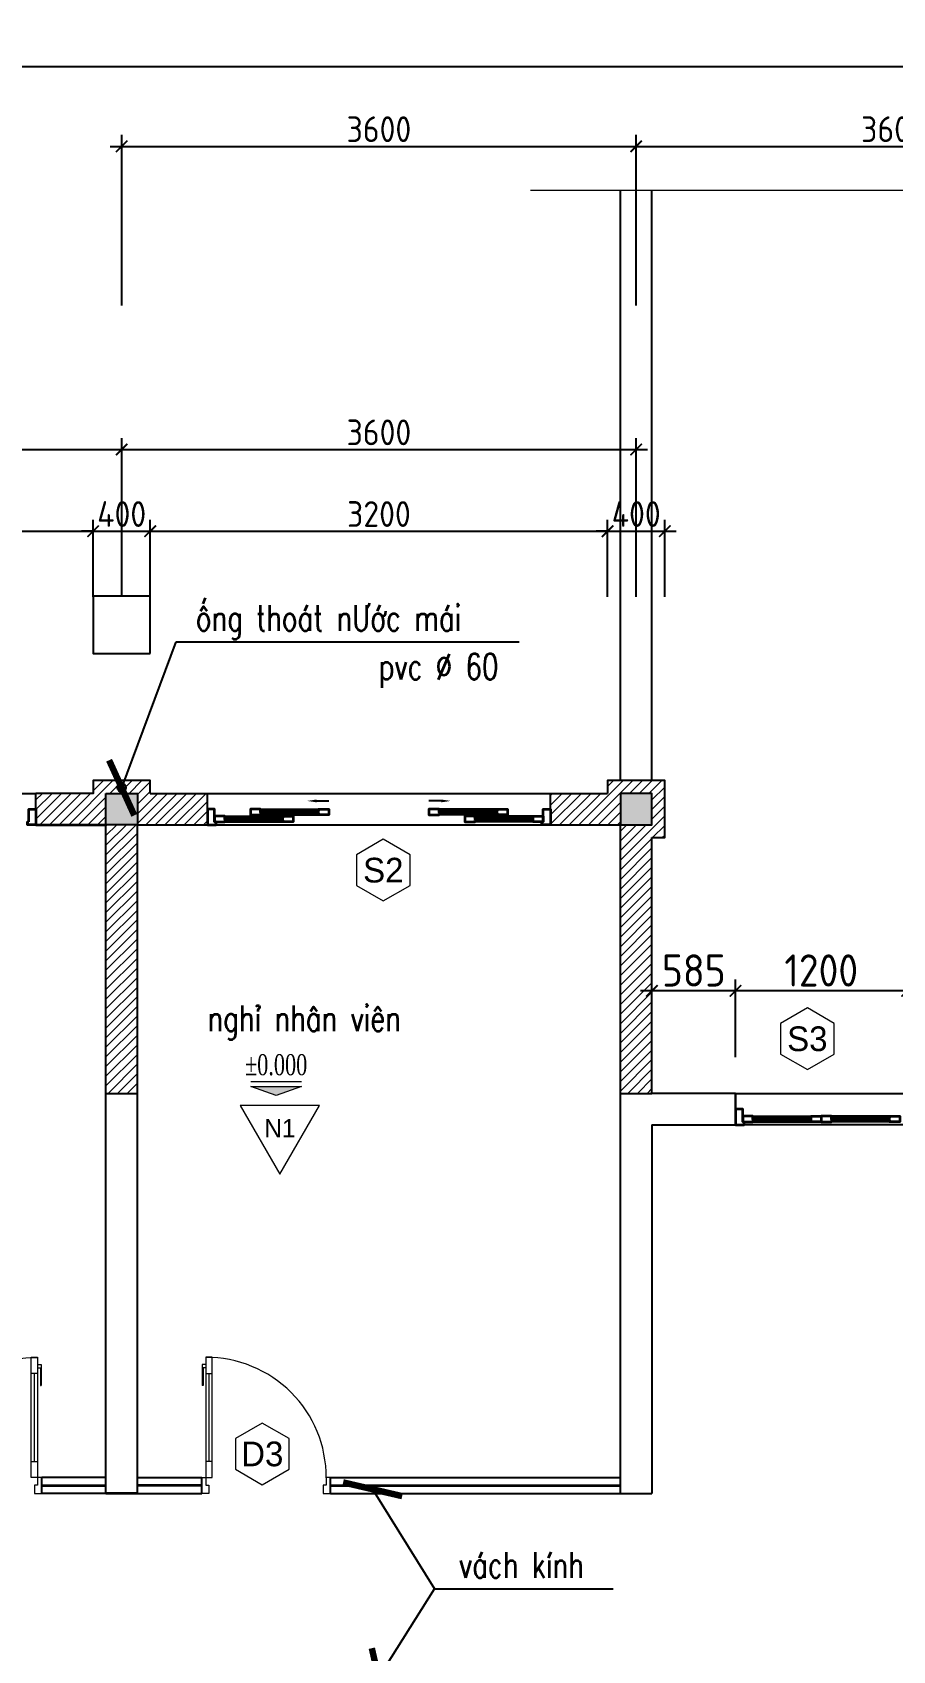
# Model space of a CAD drawing. Header units: inches. Extents: x 7154 to 95401, y -113037 to 84761.
# Drawn here: x 53130 to 59149, y 46034 to 57362 of the extents above; entities that cross this region are included whole.
import ezdxf
from ezdxf.enums import TextEntityAlignment as Align

# ---------------------------------------------------------------- set-up
doc = ezdxf.new("R2010")
doc.units = ezdxf.units.IN
doc.header["$MEASUREMENT"] = 0
doc.layers.get('DEFPOINTS').update_dxf_attribs({"color": 2})
for name, color, linetype in [('Dim', 144, 'Continuous'), ('HATCH', 8, 'Continuous'), ('MURC', 7, 'Continuous'), ('TEXT', 2, 'Continuous'), ('THAY', 9, 'Continuous'), ('tuong', 4, 'Continuous')]:
    doc.layers.add(name, color=color, linetype=linetype)
for name, color, linetype, lineweight in [('HACTH', 252, 'Continuous', 5), ('N-CUA', 254, 'Continuous', 18), ('NETMANH', 43, 'Continuous', 15), ('NEW', 2, 'Continuous', 35), ('ZONES', 7, 'Continuous', 18)]:
    doc.layers.add(name, color=color, linetype=linetype, lineweight=lineweight)
doc.styles.add('AVANTH', font='VnAvantH.TTF')
doc.styles.add('ISOCP', font='isocp.shx')
doc.styles.add('VNS', font='vntimeh.shx', dxfattribs={"width": 0.7})
doc.styles.add('VNSIMLI', font='vnsimli.shx', dxfattribs={"width": 0.75})
doc.dimstyles.new('1-100', dxfattribs={"dimtxt": 180, "dimasz": 80, "dimexe": 80, "dimexo": 0, "dimgap": 30, "dimtad": 1, "dimdec": 0, "dimzin": 0, "dimdsep": 46, "dimtxsty": 'ISOCP', "dimblk1": 'ARCHTICK', "dimblk2": 'ARCHTICK', "dimsah": 1, "dimcen": 0.09, "dimdle": 80, "dimclrd": 8, "dimclre": 8, "dimclrt": 6, "dimadec": 0, "dimazin": 0, "dimtfac": 1, "dimtdec": 0, "dimtix": 1, "dimtmove": 2, "dimatfit": 3, "dimldrblk": 'ARCHTICK', "dimfxl": 80, "dimtolj": 1, "dimtzin": 0, "dimarcsym": 0})
doc.dimstyles.new('100', dxfattribs={"dimtxt": 225, "dimasz": 80, "dimexe": 80, "dimexo": 0, "dimgap": 30, "dimtad": 1, "dimdec": 0, "dimzin": 0, "dimdsep": 46, "dimtxsty": 'ISOCP', "dimblk1": 'ARCHTICK', "dimblk2": 'ARCHTICK', "dimsah": 1, "dimcen": 0.09, "dimdle": 80, "dimclrd": 8, "dimclre": 8, "dimclrt": 6, "dimadec": 0, "dimazin": 0, "dimtfac": 1, "dimtdec": 0, "dimtmove": 2, "dimatfit": 3, "dimldrblk": 'ARCHTICK', "dimfxl": 80, "dimtolj": 1, "dimtzin": 0, "dimarcsym": 0})
doc.dimstyles.new('100x2nn', dxfattribs={"dimscale": 2, "dimtxt": 180, "dimasz": 80, "dimexe": 80, "dimexo": 0, "dimgap": 30, "dimtad": 1, "dimdec": 0, "dimzin": 0, "dimdsep": 46, "dimtxsty": 'ISOCP', "dimblk1": 'ARCHTICK', "dimblk2": 'ARCHTICK', "dimsah": 1, "dimcen": 0.09, "dimdle": 80, "dimclrd": 8, "dimclre": 8, "dimclrt": 7, "dimadec": 0, "dimazin": 0, "dimtfac": 1, "dimtdec": 0, "dimtmove": 2, "dimatfit": 3, "dimldrblk": 'ARCHTICK', "dimfxl": 80, "dimtolj": 1, "dimtzin": 0, "dimarcsym": 0})

# ---------------------------------------------------------------- blocks, each defined once
blk = doc.blocks.new('_ArchTick')
at = {"color": 0, "linetype": 'ByBlock', "const_width": 0.15}
blk.add_lwpolyline([(-0.5, -0.5), (0.5, 0.5)], dxfattribs=at)
blk = doc.blocks.new('*D127')
at = {"layer": 'DEFPOINTS', "color": 0}
for p in [(53555, 53870), (50355, 53411), (53555, 53411)]:
    blk.add_point(p, dxfattribs=at)
at = {"layer": 'Dim', "color": 8, "lineweight": -2}
for p, q in [((50355, 53411), (50355, 53950)), ((53555, 53411), (53555, 53950)), ((50275, 53870), (53635, 53870))]:
    blk.add_line(p, q, dxfattribs=at)
at = {"layer": 'Dim', "color": 8, "lineweight": -2, "xscale": 80, "yscale": 80, "zscale": 80, "rotation": 180}
blk.add_blockref('_ArchTick', (50355, 53870), dxfattribs=at)
at = {"layer": 'Dim', "color": 8, "lineweight": -2, "xscale": 80, "yscale": 80, "zscale": 80}
blk.add_blockref('_ArchTick', (53555, 53870), dxfattribs=at)
at = {"layer": 'Dim', "color": 6, "insert": (51955, 53990), "char_height": 180, "attachment_point": 5, "style": 'ISOCP'}
blk.add_mtext('\\A1;3200', dxfattribs=at)
blk = doc.blocks.new('*D128')
at = {"layer": 'DEFPOINTS', "color": 0}
for p in [(53955, 53870), (53555, 53411), (53955, 53411)]:
    blk.add_point(p, dxfattribs=at)
at = {"layer": 'Dim', "color": 8, "lineweight": -2}
for p, q in [((53555, 53411), (53555, 53950)), ((53955, 53411), (53955, 53950)), ((53555, 53870), (53475, 53870)), ((53555, 53870), (53955, 53870)), ((53955, 53870), (54035, 53870))]:
    blk.add_line(p, q, dxfattribs=at)
at = {"layer": 'Dim', "color": 8, "lineweight": -2, "xscale": 80, "yscale": 80, "zscale": 80}
blk.add_blockref('_ArchTick', (53555, 53870), dxfattribs=at)
at = {"layer": 'Dim', "color": 8, "lineweight": -2, "xscale": 80, "yscale": 80, "zscale": 80, "rotation": 180}
blk.add_blockref('_ArchTick', (53955, 53870), dxfattribs=at)
at = {"layer": 'Dim', "color": 6, "insert": (53755, 53990), "char_height": 180, "attachment_point": 5, "style": 'ISOCP'}
blk.add_mtext('\\A1;400', dxfattribs=at)
blk = doc.blocks.new('*D129')
at = {"layer": 'DEFPOINTS', "color": 0}
for p in [(57155, 53870), (53955, 53411), (57155, 53411)]:
    blk.add_point(p, dxfattribs=at)
at = {"layer": 'Dim', "color": 8, "lineweight": -2}
for p, q in [((53955, 53411), (53955, 53950)), ((57155, 53411), (57155, 53950)), ((53875, 53870), (57235, 53870))]:
    blk.add_line(p, q, dxfattribs=at)
at = {"layer": 'Dim', "color": 8, "lineweight": -2, "xscale": 80, "yscale": 80, "zscale": 80, "rotation": 180}
blk.add_blockref('_ArchTick', (53955, 53870), dxfattribs=at)
at = {"layer": 'Dim', "color": 8, "lineweight": -2, "xscale": 80, "yscale": 80, "zscale": 80}
blk.add_blockref('_ArchTick', (57155, 53870), dxfattribs=at)
at = {"layer": 'Dim', "color": 6, "insert": (55555, 53990), "char_height": 180, "attachment_point": 5, "style": 'ISOCP'}
blk.add_mtext('\\A1;3200', dxfattribs=at)
blk = doc.blocks.new('*D130')
at = {"layer": 'DEFPOINTS', "color": 0}
for p in [(57555, 53870), (57155, 53411), (57555, 53411)]:
    blk.add_point(p, dxfattribs=at)
at = {"layer": 'Dim', "color": 8, "lineweight": -2}
for p, q in [((57155, 53411), (57155, 53950)), ((57555, 53411), (57555, 53950)), ((57155, 53870), (57075, 53870)), ((57155, 53870), (57555, 53870)), ((57555, 53870), (57635, 53870))]:
    blk.add_line(p, q, dxfattribs=at)
at = {"layer": 'Dim', "color": 8, "lineweight": -2, "xscale": 80, "yscale": 80, "zscale": 80}
blk.add_blockref('_ArchTick', (57155, 53870), dxfattribs=at)
at = {"layer": 'Dim', "color": 8, "lineweight": -2, "xscale": 80, "yscale": 80, "zscale": 80, "rotation": 180}
blk.add_blockref('_ArchTick', (57555, 53870), dxfattribs=at)
at = {"layer": 'Dim', "color": 6, "insert": (57355, 53990), "char_height": 180, "attachment_point": 5, "style": 'ISOCP'}
blk.add_mtext('\\A1;400', dxfattribs=at)
blk = doc.blocks.new('*D135')
at = {"layer": 'DEFPOINTS', "color": 0}
for p in [(53755, 54442), (50155, 53411), (53755, 53411)]:
    blk.add_point(p, dxfattribs=at)
at = {"layer": 'Dim', "color": 8, "lineweight": -2}
for p, q in [((50155, 53411), (50155, 54522)), ((53755, 53411), (53755, 54522)), ((50075, 54442), (53835, 54442))]:
    blk.add_line(p, q, dxfattribs=at)
at = {"layer": 'Dim', "color": 8, "lineweight": -2, "xscale": 80, "yscale": 80, "zscale": 80, "rotation": 180}
blk.add_blockref('_ArchTick', (50155, 54442), dxfattribs=at)
at = {"layer": 'Dim', "color": 8, "lineweight": -2, "xscale": 80, "yscale": 80, "zscale": 80}
blk.add_blockref('_ArchTick', (53755, 54442), dxfattribs=at)
at = {"layer": 'Dim', "color": 6, "insert": (51955, 54562), "char_height": 180, "attachment_point": 5, "style": 'ISOCP'}
blk.add_mtext('\\A1;3600', dxfattribs=at)
blk = doc.blocks.new('*D136')
at = {"layer": 'DEFPOINTS', "color": 0}
for p in [(57355, 54442), (53755, 53411), (57355, 53411)]:
    blk.add_point(p, dxfattribs=at)
at = {"layer": 'Dim', "color": 8, "lineweight": -2}
for p, q in [((53755, 53411), (53755, 54522)), ((57355, 53411), (57355, 54522)), ((53675, 54442), (57435, 54442))]:
    blk.add_line(p, q, dxfattribs=at)
at = {"layer": 'Dim', "color": 8, "lineweight": -2, "xscale": 80, "yscale": 80, "zscale": 80, "rotation": 180}
blk.add_blockref('_ArchTick', (53755, 54442), dxfattribs=at)
at = {"layer": 'Dim', "color": 8, "lineweight": -2, "xscale": 80, "yscale": 80, "zscale": 80}
blk.add_blockref('_ArchTick', (57355, 54442), dxfattribs=at)
at = {"layer": 'Dim', "color": 6, "insert": (55555, 54562), "char_height": 180, "attachment_point": 5, "style": 'ISOCP'}
blk.add_mtext('\\A1;3600', dxfattribs=at)
blk = doc.blocks.new('*D191')
at = {"layer": 'DEFPOINTS', "color": 0}
for p in [(57355, 56564), (53755, 55451), (57355, 55451)]:
    blk.add_point(p, dxfattribs=at)
at = {"layer": 'Dim', "color": 8, "lineweight": -2}
for p, q in [((53755, 55451), (53755, 56644)), ((57355, 55451), (57355, 56644)), ((53675, 56564), (57435, 56564))]:
    blk.add_line(p, q, dxfattribs=at)
at = {"layer": 'Dim', "color": 8, "lineweight": -2, "xscale": 80, "yscale": 80, "zscale": 80, "rotation": 180}
blk.add_blockref('_ArchTick', (53755, 56564), dxfattribs=at)
at = {"layer": 'Dim', "color": 8, "lineweight": -2, "xscale": 80, "yscale": 80, "zscale": 80}
blk.add_blockref('_ArchTick', (57355, 56564), dxfattribs=at)
at = {"layer": 'Dim', "color": 6, "insert": (55555, 56684), "char_height": 180, "attachment_point": 5, "style": 'ISOCP'}
blk.add_mtext('\\A1;3600', dxfattribs=at)
blk = doc.blocks.new('*D192')
at = {"layer": 'DEFPOINTS', "color": 0}
for p in [(60955, 56564), (57355, 55451), (60955, 55451)]:
    blk.add_point(p, dxfattribs=at)
at = {"layer": 'Dim', "color": 8, "lineweight": -2}
for p, q in [((57355, 55451), (57355, 56644)), ((60955, 55451), (60955, 56644)), ((57275, 56564), (61035, 56564))]:
    blk.add_line(p, q, dxfattribs=at)
at = {"layer": 'Dim', "color": 8, "lineweight": -2, "xscale": 80, "yscale": 80, "zscale": 80, "rotation": 180}
blk.add_blockref('_ArchTick', (57355, 56564), dxfattribs=at)
at = {"layer": 'Dim', "color": 8, "lineweight": -2, "xscale": 80, "yscale": 80, "zscale": 80}
blk.add_blockref('_ArchTick', (60955, 56564), dxfattribs=at)
at = {"layer": 'Dim', "color": 6, "insert": (59155, 56684), "char_height": 180, "attachment_point": 5, "style": 'ISOCP'}
blk.add_mtext('\\A1;3600', dxfattribs=at)
blk = doc.blocks.new('*D195')
at = {"layer": 'DEFPOINTS', "color": 0}
for p in [(64555, 57124), (35755, 55451), (64555, 55451)]:
    blk.add_point(p, dxfattribs=at)
at = {"layer": 'Dim', "color": 8, "lineweight": -2}
for p, q in [((35675, 57124), (64635, 57124)), ((35755, 55451), (35755, 57204)), ((64555, 55451), (64555, 57204))]:
    blk.add_line(p, q, dxfattribs=at)
at = {"layer": 'Dim', "color": 8, "lineweight": -2, "xscale": 80, "yscale": 80, "zscale": 80, "rotation": 180}
blk.add_blockref('_ArchTick', (35755, 57124), dxfattribs=at)
at = {"layer": 'Dim', "color": 8, "lineweight": -2, "xscale": 80, "yscale": 80, "zscale": 80}
blk.add_blockref('_ArchTick', (64555, 57124), dxfattribs=at)
at = {"layer": 'Dim', "color": 6, "insert": (50155, 57244), "char_height": 180, "attachment_point": 5, "style": 'ISOCP'}
blk.add_mtext('\\A1;28800', dxfattribs=at)
blk = doc.blocks.new('c900')
blk.add_line((51, 224), (51, 839))
for points in [[(29, 839), (74, 839), (74, 953), (29, 953), (29, 839)], [(29, 903), (4, 903), (4, 755)], [(29, 878), (9, 878), (9, 755), (4, 755)], [(29, 854), (29, 209)], [(74, 224), (74, 869)], [(74, 224), (29, 224), (29, 110), (74, 110), (74, 224)]]:
    blk.add_lwpolyline(points)
for points in [[(0, 0), (0, 110), (29, 110), (29, 57), (50, 57), (50, 0)], [(900, 0), (900, 110), (871, 110), (871, 57), (850, 57), (850, 0)]]:
    blk.add_lwpolyline(points, close=True)
at = {"layer": 'NETMANH'}
blk.add_arc((33, 114), 838, 359.6929, 90.3071, dxfattribs=at)
blk = doc.blocks.new('CAODO')
blk.add_hatch(color=256).paths.add_polyline_path([(0, 0), (-225, 80), (225, 80)])
blk.add_line((-225, 124), (225, 124))
blk.add_lwpolyline([(0, 0), (-225, 80), (225, 80), (0, 0)])
at = {"layer": 'ZONES', "style": 'VNS', "width": 0.7}
blk.add_attdef('CAODO', text='', height=187, dxfattribs=at).set_placement((0, 274), align=Align.MIDDLE)
blk = doc.blocks.new('MAT')
blk.add_lwpolyline([(-11, 95), (508, 995), (-531, 995)], close=True)
at = {"layer": 'ZONES', "style": 'AVANTH'}
blk.add_attdef('DS', text='', height=240, dxfattribs=at).set_placement((-11, 695), align=Align.MIDDLE)
blk = doc.blocks.new('D-W')
blk.add_lwpolyline([(0, 0), (-260, -150), (-260, -450), (0, -600), (260, -450), (260, -150)], close=True)
at = {"layer": 'ZONES', "style": 'AVANTH'}
blk.add_attdef('DS', text='', height=240, dxfattribs=at).set_placement((0, -300), align=Align.MIDDLE)
blk = doc.blocks.new('*D102')
at = {"layer": 'DEFPOINTS', "color": 0}
for p in [(58050, 50652), (58050, 50189), (59250, 50189)]:
    blk.add_point(p, dxfattribs=at)
at = {"layer": 'tuong', "color": 8, "lineweight": -2}
for p, q in [((59330, 50652), (57970, 50652)), ((58050, 50189), (58050, 50732)), ((59250, 50189), (59250, 50732))]:
    blk.add_line(p, q, dxfattribs=at)
at = {"layer": 'tuong', "color": 8, "lineweight": -2, "xscale": 80, "yscale": 80, "zscale": 80, "rotation": 180}
blk.add_blockref('_ArchTick', (58050, 50652), dxfattribs=at)
at = {"layer": 'tuong', "color": 8, "lineweight": -2, "xscale": 80, "yscale": 80, "zscale": 80}
blk.add_blockref('_ArchTick', (59250, 50652), dxfattribs=at)
at = {"layer": 'tuong', "color": 6, "insert": (58650, 50795), "char_height": 225, "attachment_point": 5, "style": 'ISOCP'}
blk.add_mtext('\\A1;1200', dxfattribs=at)
blk = doc.blocks.new('*D105')
at = {"layer": 'DEFPOINTS', "color": 0}
for p in [(57465, 50652), (57465, 50189), (58050, 50189)]:
    blk.add_point(p, dxfattribs=at)
at = {"layer": 'tuong', "color": 8, "lineweight": -2}
for p, q in [((58130, 50652), (57385, 50652)), ((57465, 50189), (57465, 50732)), ((58050, 50189), (58050, 50732))]:
    blk.add_line(p, q, dxfattribs=at)
at = {"layer": 'tuong', "color": 8, "lineweight": -2, "xscale": 80, "yscale": 80, "zscale": 80, "rotation": 180}
blk.add_blockref('_ArchTick', (57465, 50652), dxfattribs=at)
at = {"layer": 'tuong', "color": 8, "lineweight": -2, "xscale": 80, "yscale": 80, "zscale": 80}
blk.add_blockref('_ArchTick', (58050, 50652), dxfattribs=at)
at = {"layer": 'tuong', "color": 6, "insert": (57758, 50795), "char_height": 225, "attachment_point": 5, "style": 'ISOCP'}
blk.add_mtext('\\A1;585', dxfattribs=at)

msp = doc.modelspace()

# ---------------------------------------------------------------- hatches: boundary and pattern name
at = {"layer": 'HACTH'}
h = msp.add_hatch(dxfattribs=at)
h.set_pattern_fill('ANSI31', color=256, scale=15, style=0)
h.set_pattern_definition([(45, (49955.197, 49934.734), (-33.67596, 33.67596), [])])
h.paths.add_polyline_path([(57465.2, 51724.7), (57555.2, 51724.7), (57555.2, 52124.7), (57155.2, 52124.7), (57155.2, 52034.7), (56755.2, 52034.7), (56755.2, 51814.7), (57245.2, 51814.7), (57245.2, 52034.7), (57465.2, 52034.7), (57465.2, 51814.7), (57245.2, 51814.7), (57245.2, 49934.7), (57465.2, 49934.7)])
h.paths.add_polyline_path([(54355.2, 51924.7), (54355.2, 52034.7), (53955.2, 52034.7), (53955.2, 52124.7), (53555.2, 52124.7), (53555.2, 52034.7), (53155.2, 52034.7), (53155.2, 51814.7), (53645.2, 51814.7), (53645.2, 52034.7), (53865.2, 52034.7), (53865.2, 51814.7), (54355.2, 51814.7)])
h.paths.add_polyline_path([(53725.2, 52073.6, -1), (53785.2, 52073.6, -1)], flags=16)
h.paths.add_polyline_path([(53865.2, 51814.7), (53645.2, 51814.7), (53645.2, 49934.7), (53865.2, 49934.7)])
h.paths.add_polyline_path([(50755.2, 51924.7), (50755.2, 52034.7), (50355.2, 52034.7), (50355.2, 52124.7), (49955.2, 52124.7), (49955.2, 51724.7), (50045.2, 51724.7), (50045.2, 49934.7), (50265.2, 49934.7), (50265.2, 51814.7), (50045.2, 51814.7), (50045.2, 52034.7), (50265.2, 52034.7), (50265.2, 51814.7), (50755.2, 51814.7)])
h.paths.add_polyline_path([(50125.2, 52073.6, -1), (50185.2, 52073.6, -1)], flags=16)
at = {"layer": 'HATCH'}
for points in [[(53865.2, 51814.7), (53645.2, 51814.7), (53645.2, 52034.7), (53865.2, 52034.7)], [(57465.2, 52034.7), (57245.2, 52034.7), (57245.2, 51814.7), (57465.2, 51814.7)]]:
    msp.add_hatch(color=256, dxfattribs=at).paths.add_polyline_path(points)

# ---------------------------------------------------------------- linework, layer by layer
at = {"layer": 'HACTH', "linetype": 'Continuous'}
msp.add_lwpolyline([(56615.6, 56257.3), (60192.7, 56257.3), (60192.7, 56441.4), (60480, 56080.7), (60480, 56257.3), (63693.7, 56257.3)], dxfattribs=at)
at = {"layer": 'HATCH', "linetype": 'Continuous'}
for p, q in [((50755.2, 52034.7), (53155.2, 52034.7)), ((54355.2, 52034.7), (56755.2, 52034.7)), ((54415.2, 51814.7), (56695.2, 51814.7))]:
    msp.add_line(p, q, dxfattribs=at)
at = {"layer": 'MURC'}
for p, q in [((55119.9, 51981.8), (55205.2, 51981.8)), ((55990.5, 51981.8), (55905.2, 51981.8))]:
    msp.add_line(p, q, dxfattribs=at)
for points in [[(55133.2, 51901.7), (54727.2, 51901.7), (54727.2, 51907.7), (55133.2, 51907.7)], [(55977.2, 51901.7), (56383.2, 51901.7), (56383.2, 51907.7), (55977.2, 51907.7)], [(54883.2, 51851.7), (54477.2, 51851.7), (54477.2, 51857.7), (54883.2, 51857.7)], [(56227.2, 51851.7), (56633.2, 51851.7), (56633.2, 51857.7), (56227.2, 51857.7)], [(58578.2, 49751.7), (58172.2, 49751.7), (58172.2, 49757.7), (58578.2, 49757.7)], [(58722.2, 49751.7), (59128.2, 49751.7), (59128.2, 49757.7), (58722.2, 49757.7)]]:
    msp.add_lwpolyline(points, close=True, dxfattribs=at)
at = {"layer": 'NEW'}
for p, q in [((53155.2, 51814.7), (53645.2, 51814.7)), ((53195.2, 47189.7), (53645.2, 47189.7)), ((53865.2, 47134.7), (53645.2, 47134.7)), ((54315.2, 47189.7), (53865.2, 47189.7)), ((55215.2, 47189.7), (57245.2, 47189.7))]:
    msp.add_line(p, q, dxfattribs=at)
for points in [[(53105.2, 51834.7), (53105.2, 51924.7), (53155.2, 51924.7), (53155.2, 51814.7), (53095.2, 51814.7), (53095.2, 51834.7), (53105.2, 51834.7)], [(54405.2, 51834.7), (54405.2, 51924.7), (54355.2, 51924.7), (54355.2, 51814.7), (54415.2, 51814.7), (54415.2, 51834.7), (54405.2, 51834.7)], [(56705.2, 51834.7), (56705.2, 51924.7), (56755.2, 51924.7), (56755.2, 51814.7), (56695.2, 51814.7), (56695.2, 51834.7), (56705.2, 51834.7)], [(58100.2, 49734.7), (58100.2, 49824.7), (58050.2, 49824.7), (58050.2, 49714.7), (58110.2, 49714.7), (58110.2, 49734.7), (58100.2, 49734.7)]]:
    msp.add_lwpolyline(points, close=True, dxfattribs=at)
for points in [[(54719.2, 51924.7), (54655.2, 51924.7), (54655.2, 51884.7), (54719.2, 51884.7), (54719.2, 51884.7), (54719.2, 51884.7), (54719.2, 51886.7), (54720.2, 51886.7), (54721.2, 51886.7), (54721.2, 51884.7), (54727.2, 51884.7), (54727.2, 51886.7), (54733.2, 51892.7), (54735.2, 51892.7), (54735.2, 51901.7), (54727.2, 51901.7), (54727.2, 51924.7), (54721.2, 51924.7), (54721.2, 51922.7), (54719.2, 51922.7), (54719.2, 51924.7), (54719.2, 51924.7)], [(55141.2, 51924.7), (55205.2, 51924.7), (55205.2, 51884.7), (55141.2, 51884.7), (55141.2, 51884.7), (55141.2, 51884.7), (55141.2, 51886.7), (55140.2, 51886.7), (55139.2, 51886.7), (55139.2, 51884.7), (55133.2, 51884.7), (55133.2, 51886.7), (55127.2, 51892.7), (55125.2, 51892.7), (55125.2, 51901.7), (55133.2, 51901.7), (55133.2, 51924.7), (55139.2, 51924.7), (55139.2, 51922.7), (55141.2, 51922.7), (55141.2, 51924.7), (55141.2, 51924.7)], [(55969.2, 51924.7), (55905.2, 51924.7), (55905.2, 51884.7), (55969.2, 51884.7), (55969.2, 51884.7), (55969.2, 51884.7), (55969.2, 51886.7), (55970.2, 51886.7), (55971.2, 51886.7), (55971.2, 51884.7), (55977.2, 51884.7), (55977.2, 51886.7), (55983.2, 51892.7), (55985.2, 51892.7), (55985.2, 51901.7), (55977.2, 51901.7), (55977.2, 51924.7), (55971.2, 51924.7), (55971.2, 51922.7), (55969.2, 51922.7), (55969.2, 51924.7), (55969.2, 51924.7)], [(56391.2, 51924.7), (56455.2, 51924.7), (56455.2, 51884.7), (56391.2, 51884.7), (56391.2, 51884.7), (56391.2, 51884.7), (56391.2, 51886.7), (56390.2, 51886.7), (56389.2, 51886.7), (56389.2, 51884.7), (56383.2, 51884.7), (56383.2, 51886.7), (56377.2, 51892.7), (56375.2, 51892.7), (56375.2, 51901.7), (56383.2, 51901.7), (56383.2, 51924.7), (56389.2, 51924.7), (56389.2, 51922.7), (56391.2, 51922.7), (56391.2, 51924.7), (56391.2, 51924.7)], [(54469.2, 51874.7), (54405.2, 51874.7), (54405.2, 51834.7), (54469.2, 51834.7), (54469.2, 51834.7), (54469.2, 51834.7), (54469.2, 51836.7), (54470.2, 51836.7), (54471.2, 51836.7), (54471.2, 51834.7), (54477.2, 51834.7), (54477.2, 51836.7), (54483.2, 51842.7), (54485.2, 51842.7), (54485.2, 51851.7), (54477.2, 51851.7), (54477.2, 51874.7), (54471.2, 51874.7), (54471.2, 51872.7), (54469.2, 51872.7), (54469.2, 51874.7), (54469.2, 51874.7)], [(54891.2, 51874.7), (54955.2, 51874.7), (54955.2, 51834.7), (54891.2, 51834.7), (54891.2, 51834.7), (54891.2, 51834.7), (54891.2, 51836.7), (54890.2, 51836.7), (54889.2, 51836.7), (54889.2, 51834.7), (54883.2, 51834.7), (54883.2, 51836.7), (54877.2, 51842.7), (54875.2, 51842.7), (54875.2, 51851.7), (54883.2, 51851.7), (54883.2, 51874.7), (54889.2, 51874.7), (54889.2, 51872.7), (54891.2, 51872.7), (54891.2, 51874.7), (54891.2, 51874.7)], [(56219.2, 51874.7), (56155.2, 51874.7), (56155.2, 51834.7), (56219.2, 51834.7), (56219.2, 51834.7), (56219.2, 51834.7), (56219.2, 51836.7), (56220.2, 51836.7), (56221.2, 51836.7), (56221.2, 51834.7), (56227.2, 51834.7), (56227.2, 51836.7), (56233.2, 51842.7), (56235.2, 51842.7), (56235.2, 51851.7), (56227.2, 51851.7), (56227.2, 51874.7), (56221.2, 51874.7), (56221.2, 51872.7), (56219.2, 51872.7), (56219.2, 51874.7), (56219.2, 51874.7)], [(56641.2, 51874.7), (56705.2, 51874.7), (56705.2, 51834.7), (56641.2, 51834.7), (56641.2, 51834.7), (56641.2, 51834.7), (56641.2, 51836.7), (56640.2, 51836.7), (56639.2, 51836.7), (56639.2, 51834.7), (56633.2, 51834.7), (56633.2, 51836.7), (56627.2, 51842.7), (56625.2, 51842.7), (56625.2, 51851.7), (56633.2, 51851.7), (56633.2, 51874.7), (56639.2, 51874.7), (56639.2, 51872.7), (56641.2, 51872.7), (56641.2, 51874.7), (56641.2, 51874.7)], [(58164.2, 49774.7), (58100.2, 49774.7), (58100.2, 49734.7), (58164.2, 49734.7), (58164.2, 49734.7), (58164.2, 49734.7), (58164.2, 49736.7), (58165.2, 49736.7), (58166.2, 49736.7), (58166.2, 49734.7), (58172.2, 49734.7), (58172.2, 49736.7), (58178.2, 49742.7), (58180.2, 49742.7), (58180.2, 49751.7), (58172.2, 49751.7), (58172.2, 49774.7), (58166.2, 49774.7), (58166.2, 49772.7), (58164.2, 49772.7), (58164.2, 49774.7), (58164.2, 49774.7)], [(58586.2, 49774.7), (58650.2, 49774.7), (58650.2, 49734.7), (58586.2, 49734.7), (58586.2, 49734.7), (58586.2, 49734.7), (58586.2, 49736.7), (58585.2, 49736.7), (58584.2, 49736.7), (58584.2, 49734.7), (58578.2, 49734.7), (58578.2, 49736.7), (58572.2, 49742.7), (58570.2, 49742.7), (58570.2, 49751.7), (58578.2, 49751.7), (58578.2, 49774.7), (58584.2, 49774.7), (58584.2, 49772.7), (58586.2, 49772.7), (58586.2, 49774.7), (58586.2, 49774.7)], [(58714.2, 49774.7), (58650.2, 49774.7), (58650.2, 49734.7), (58714.2, 49734.7), (58714.2, 49734.7), (58714.2, 49734.7), (58714.2, 49736.7), (58715.2, 49736.7), (58716.2, 49736.7), (58716.2, 49734.7), (58722.2, 49734.7), (58722.2, 49736.7), (58728.2, 49742.7), (58730.2, 49742.7), (58730.2, 49751.7), (58722.2, 49751.7), (58722.2, 49774.7), (58716.2, 49774.7), (58716.2, 49772.7), (58714.2, 49772.7), (58714.2, 49774.7), (58714.2, 49774.7)], [(59136.2, 49774.7), (59200.2, 49774.7), (59200.2, 49734.7), (59136.2, 49734.7), (59136.2, 49734.7), (59136.2, 49734.7), (59136.2, 49736.7), (59135.2, 49736.7), (59134.2, 49736.7), (59134.2, 49734.7), (59128.2, 49734.7), (59128.2, 49736.7), (59122.2, 49742.7), (59120.2, 49742.7), (59120.2, 49751.7), (59128.2, 49751.7), (59128.2, 49774.7), (59134.2, 49774.7), (59134.2, 49772.7), (59136.2, 49772.7), (59136.2, 49774.7), (59136.2, 49774.7)]]:
    msp.add_lwpolyline(points, dxfattribs=at)
at = {"layer": 'THAY', "ltscale": 400}
for p, q in [((57245.2, 52124.7), (57245.2, 56257.3)), ((57465.2, 52124.7), (57465.2, 56257.3)), ((53645.2, 47244.7), (53195.2, 47244.7)), ((53195.2, 47134.7), (53195.2, 47244.7)), ((53195.2, 47134.7), (53195.2, 47244.7)), ((53865.2, 47244.7), (54315.2, 47244.7)), ((54315.2, 47134.7), (54315.2, 47244.7)), ((54315.2, 47134.7), (54315.2, 47244.7)), ((55215.2, 47244.7), (57245.2, 47244.7)), ((55215.2, 47134.7), (55215.2, 47244.7)), ((55215.2, 47134.7), (55215.2, 47244.7)), ((53645.2, 47134.7), (53195.2, 47134.7)), ((53865.2, 47134.7), (54315.2, 47134.7)), ((55215.2, 47134.7), (57245.2, 47134.7))]:
    msp.add_line(p, q, dxfattribs=at)
at = {"layer": 'THAY'}
for points in [[(54727.2, 51924.7), (55133.2, 51924.7)], [(54727.2, 51884.7), (55133.2, 51884.7)], [(56383.2, 51924.7), (55977.2, 51924.7)], [(56383.2, 51884.7), (55977.2, 51884.7)], [(54477.2, 51874.7), (54883.2, 51874.7)], [(54477.2, 51834.7), (54883.2, 51834.7)], [(56633.2, 51874.7), (56227.2, 51874.7)], [(56633.2, 51834.7), (56227.2, 51834.7)], [(58172.2, 49774.7), (58578.2, 49774.7)], [(58172.2, 49734.7), (58578.2, 49734.7)], [(59128.2, 49774.7), (58722.2, 49774.7)], [(59128.2, 49734.7), (58722.2, 49734.7)]]:
    msp.add_lwpolyline(points, dxfattribs=at)
at = {"layer": 'THAY', "color": 8}
for points in [[(54727.2, 51922.7), (55133.2, 51922.7)], [(54727.2, 51886.7), (55133.2, 51886.7)], [(54735.2, 51916.7), (55125.2, 51916.7)], [(54735.2, 51892.7), (55125.2, 51892.7)], [(56383.2, 51922.7), (55977.2, 51922.7)], [(56383.2, 51886.7), (55977.2, 51886.7)], [(56375.2, 51916.7), (55985.2, 51916.7)], [(56375.2, 51892.7), (55985.2, 51892.7)], [(54477.2, 51872.7), (54883.2, 51872.7)], [(54477.2, 51836.7), (54883.2, 51836.7)], [(54485.2, 51866.7), (54875.2, 51866.7)], [(54485.2, 51842.7), (54875.2, 51842.7)], [(56633.2, 51872.7), (56227.2, 51872.7)], [(56633.2, 51836.7), (56227.2, 51836.7)], [(56625.2, 51866.7), (56235.2, 51866.7)], [(56625.2, 51842.7), (56235.2, 51842.7)], [(58172.2, 49772.7), (58578.2, 49772.7)], [(58172.2, 49736.7), (58578.2, 49736.7)], [(58180.2, 49766.7), (58570.2, 49766.7)], [(58180.2, 49742.7), (58570.2, 49742.7)], [(59128.2, 49772.7), (58722.2, 49772.7)], [(59128.2, 49736.7), (58722.2, 49736.7)], [(59120.2, 49766.7), (58730.2, 49766.7)], [(59120.2, 49742.7), (58730.2, 49742.7)]]:
    msp.add_lwpolyline(points, dxfattribs=at)
at = {"layer": 'THAY', "color": 7}
for points in [[(54727.2, 51922.7), (54727.2, 51907.7), (54727.2, 51907.7), (54735.2, 51907.7), (54735.2, 51916.7), (54733.2, 51916.7)], [(55133.2, 51922.7), (55133.2, 51907.7), (55133.2, 51907.7), (55125.2, 51907.7), (55125.2, 51916.7), (55127.2, 51916.7)], [(55977.2, 51922.7), (55977.2, 51907.7), (55977.2, 51907.7), (55985.2, 51907.7), (55985.2, 51916.7), (55983.2, 51916.7)], [(56383.2, 51922.7), (56383.2, 51907.7), (56383.2, 51907.7), (56375.2, 51907.7), (56375.2, 51916.7), (56377.2, 51916.7)], [(54477.2, 51872.7), (54477.2, 51857.7), (54477.2, 51857.7), (54485.2, 51857.7), (54485.2, 51866.7), (54483.2, 51866.7)], [(54883.2, 51872.7), (54883.2, 51857.7), (54883.2, 51857.7), (54875.2, 51857.7), (54875.2, 51866.7), (54877.2, 51866.7)], [(56227.2, 51872.7), (56227.2, 51857.7), (56227.2, 51857.7), (56235.2, 51857.7), (56235.2, 51866.7), (56233.2, 51866.7)], [(56633.2, 51872.7), (56633.2, 51857.7), (56633.2, 51857.7), (56625.2, 51857.7), (56625.2, 51866.7), (56627.2, 51866.7)], [(58172.2, 49772.7), (58172.2, 49757.7), (58172.2, 49757.7), (58180.2, 49757.7), (58180.2, 49766.7), (58178.2, 49766.7)], [(58578.2, 49772.7), (58578.2, 49757.7), (58578.2, 49757.7), (58570.2, 49757.7), (58570.2, 49766.7), (58572.2, 49766.7)], [(58722.2, 49772.7), (58722.2, 49757.7), (58722.2, 49757.7), (58730.2, 49757.7), (58730.2, 49766.7), (58728.2, 49766.7)], [(59128.2, 49772.7), (59128.2, 49757.7), (59128.2, 49757.7), (59120.2, 49757.7), (59120.2, 49766.7), (59122.2, 49766.7)]]:
    msp.add_lwpolyline(points, close=True, dxfattribs=at)
at = {"layer": 'THAY', "ltscale": 400}
msp.add_lwpolyline([(58050.2, 49934.7), (59250.2, 49934.7), (59250.2, 49714.7), (58050.2, 49714.7)], close=True, dxfattribs=at)
at = {"layer": 'tuong', "ltscale": 400}
for p, q in [((53155.2, 51814.7), (53155.2, 52034.7)), ((53155.2, 51814.7), (53155.2, 52034.7)), ((53955.2, 52034.7), (54355.2, 52034.7)), ((54355.2, 51814.7), (54355.2, 52034.7)), ((54355.2, 51814.7), (54355.2, 52034.7)), ((56755.2, 51814.7), (56755.2, 52034.7)), ((56755.2, 52034.7), (57155.2, 52034.7)), ((56755.2, 51814.7), (56755.2, 52034.7)), ((53645.2, 47134.7), (53645.2, 51814.7)), ((53865.2, 47134.7), (53865.2, 51814.7)), ((53865.2, 51814.7), (54355.2, 51814.7)), ((56755.2, 51814.7), (57245.2, 51814.7)), ((57245.2, 47134.7), (57245.2, 51814.7)), ((57465.2, 49934.7), (57465.2, 51724.7)), ((53645.2, 49934.7), (53865.2, 49934.7)), ((57245.2, 49934.7), (57465.2, 49934.7)), ((58050.2, 49934.7), (57465.2, 49934.7)), ((58050.2, 49934.7), (58050.2, 49714.7)), ((57465.2, 49714.7), (58050.2, 49714.7)), ((57465.2, 49714.7), (57465.2, 47134.7)), ((57245.2, 47134.7), (57465.2, 47134.7))]:
    msp.add_line(p, q, dxfattribs=at)
at = {"layer": 'tuong'}
for points in [[(53955.2, 53014.7), (53955.2, 53414.7), (53555.2, 53414.7), (53555.2, 53014.7)], [(53645.2, 52034.7), (53865.2, 52034.7), (53865.2, 51814.7), (53645.2, 51814.7)], [(57245.2, 51814.7), (57465.2, 51814.7), (57465.2, 52034.7), (57245.2, 52034.7)]]:
    msp.add_lwpolyline(points, close=True, dxfattribs=at)
for points in [[(53955.2, 52034.7), (53955.2, 52124.7), (53555.2, 52124.7), (53555.2, 52034.7), (53155.2, 52034.7)], [(57465.2, 51724.7), (57555.2, 51724.7), (57555.2, 52124.7), (57155.2, 52124.7), (57155.2, 52034.7)]]:
    msp.add_lwpolyline(points, dxfattribs=at)
msp.add_circle((53755.2, 52073.6), 30, dxfattribs=at)
at = {"layer": 'ZONES'}
for points in [[(55052.8, 51981.8, 0, 20, 0), (55119.9, 51981.8, 20, 20, 0)], [(56057.6, 51981.8, 0, 20, 0), (55990.5, 51981.8, 20, 20, 0)]]:
    msp.add_lwpolyline(points, format="xyseb", dxfattribs=at)

# ---------------------------------------------------------------- block references
at = {"layer": 'N-CUA', "xscale": -1}
msp.add_blockref('c900', (53195.2, 47134.7), dxfattribs=at)
at = {"layer": 'N-CUA'}
msp.add_blockref('c900', (54315.2, 47134.7), dxfattribs=at)
at = {"layer": 'ZONES'}
for name, p, xscale, yscale, zscale, values in [('D-W', (55585.6, 51713.3), 0.7199999999720603, 0.7199999999720603, 0.7199999999999999, {'DS': 's2'}), ('D-W', (58552.5, 50532.9), 0.7199999999720603, 0.7199999999720603, 0.7199999999999999, {'DS': 's3'}), ('CAODO', (54835.7, 49919.2), 0.7875000000931323, 0.7875000000931323, 0.7874999999999659, {'CAODO': '%%p0.000'}), ('MAT', (54867.8, 49318.8), 0.534599999897182, 0.534599999897182, 0.5345999999901214, {'DS': 'n1'}), ('D-W', (54738.6, 47626.9), 0.7199999999720603, 0.7199999999720603, 0.7199999999999999, {'DS': 'd3'})]:
    msp.add_blockref(name, p, dxfattribs=dict(at, xscale=xscale, yscale=yscale, zscale=zscale)).add_auto_attribs(values)

# ---------------------------------------------------------------- texts
at = {"layer": 'TEXT', "color": 7, "style": 'VNSIMLI', "width": 0.75}
for s, p in [('èng tho¸t n¦íc m¸i', (54273.7, 53172.1)), ('pvc %%c 60', (55553, 52832.6)), ('v¸ch kÝnh', (56114.9, 46544))]:
    msp.add_text(s, height=180, dxfattribs=at).set_placement(p)
msp.add_text('nghØ nh©n viªn', height=180, dxfattribs=at).set_placement((55708.7, 50460.1), align=Align.MIDDLE_RIGHT)

# ---------------------------------------------------------------- dimensions: what is measured, and where the dimension line sits
at = {"layer": 'Dim'}
for base, p1, p2, picture, middle in [((64555.2, 57123.8), (35755.2, 55450.8), (64555.2, 55450.8), '*D195', (50155.2, 57243.8)), ((57355.2, 56563.9), (53755.2, 55450.8), (57355.2, 55450.8), '*D191', (55555.2, 56683.9)), ((60955.2, 56563.9), (57355.2, 55450.8), (60955.2, 55450.8), '*D192', (59155.2, 56683.9)), ((53755.2, 54441.8), (50155.2, 53410.7), (53755.2, 53410.7), '*D135', (51955.2, 54561.8)), ((57355.2, 54441.8), (53755.2, 53410.7), (57355.2, 53410.7), '*D136', (55555.2, 54561.8)), ((53555.2, 53870.5), (50355.2, 53410.7), (53555.2, 53410.7), '*D127', (51955.2, 53990.5)), ((53955.2, 53870.5), (53555.2, 53410.7), (53955.2, 53410.7), '*D128', (53755.2, 53990.5)), ((57155.2, 53870.5), (53955.2, 53410.7), (57155.2, 53410.7), '*D129', (55555.2, 53990.5)), ((57555.2, 53870.5), (57155.2, 53410.7), (57555.2, 53410.7), '*D130', (57355.2, 53990.5))]:
    dim = msp.add_linear_dim(base=base, p1=p1, p2=p2, dimstyle='1-100', dxfattribs=at)
    dim.commit()
    dim.dimension.update_dxf_attribs({"geometry": picture, "text_midpoint": middle})
at = {"layer": 'tuong'}
for p1, p2, picture, middle in [((58050.2, 50188.6), (57465.2, 50188.6), '*D105', (57757.7, 50795)), ((59250.2, 50188.6), (58050.2, 50188.6), '*D102', (58650.2, 50795))]:
    dim = msp.add_aligned_dim(p1=p1, p2=p2, distance=-463.9, dimstyle='100', dxfattribs=at)
    dim.commit()
    dim.dimension.update_dxf_attribs({"geometry": picture, "text_midpoint": middle})

# ---------------------------------------------------------------- leaders
at = {"layer": 'ZONES', "linetype": 'Continuous'}
for points in [[(53755.2, 52073.6), (54136.5, 53095.4), (56536.3, 53095.4)], [(55511, 47163.3), (55943.9, 46467.3), (57194.6, 46467.3)], [(55552.4, 45843.8), (55943.9, 46467.3), (57194.6, 46467.3)]]:
    msp.add_leader(points, dimstyle='100x2nn', override={"dimasz": 150, "dimtad": 0}, dxfattribs=at)

doc.saveas('drawing.dxf')
